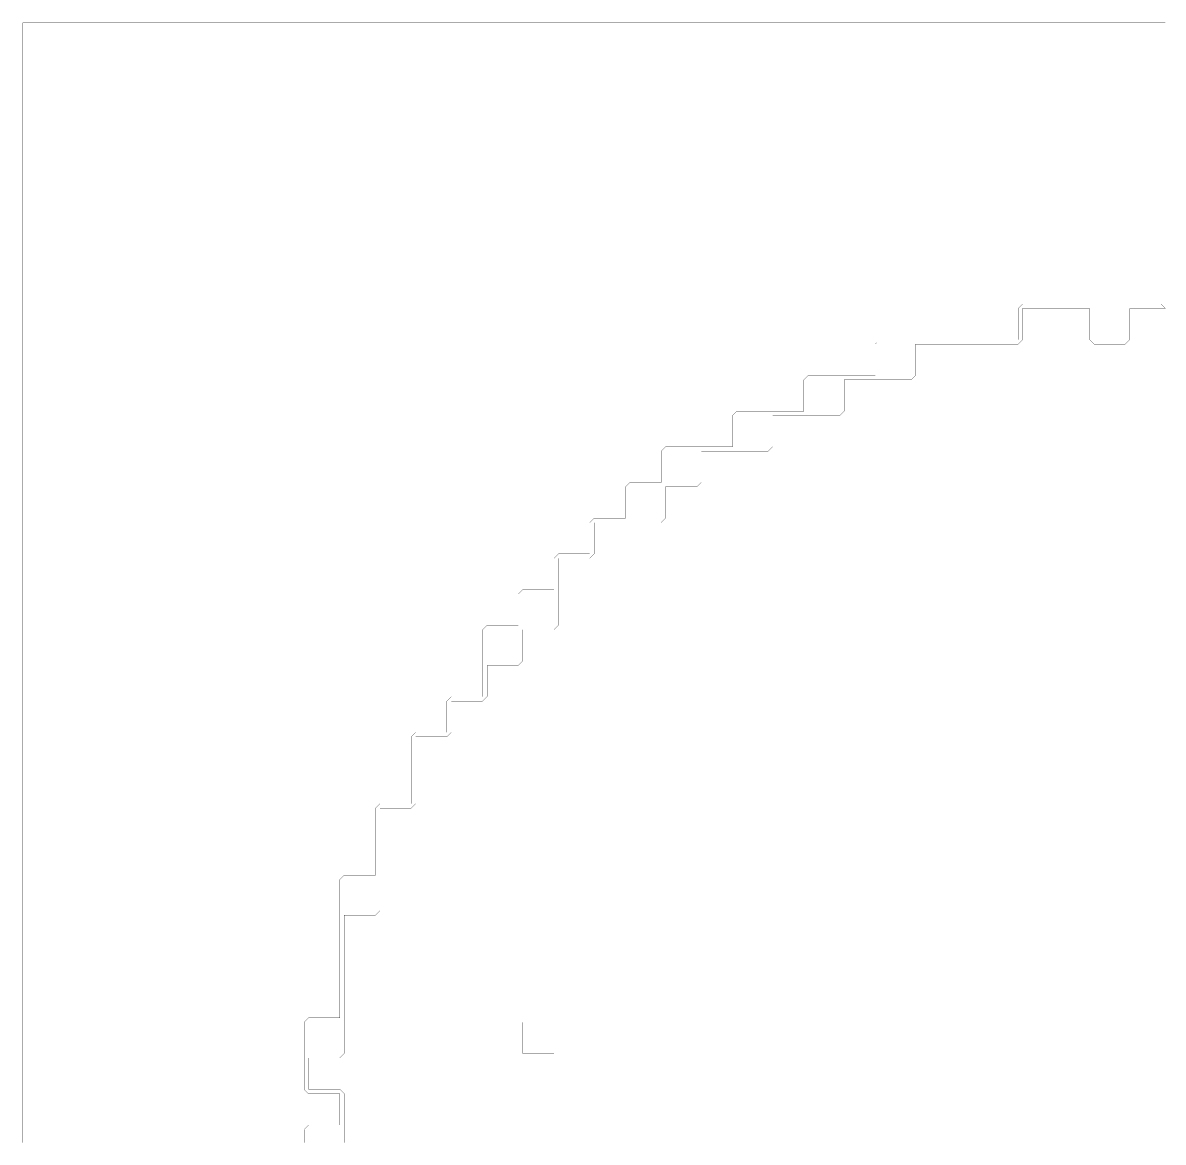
# Model space of a CAD drawing. Header units: metres. Extents: x 0 to 4990, y -4990 to 0.
# Drawn here: x 0 to 2495, y -2450 to 0 of the extents above; entities that cross this region are included whole.
import ezdxf

# ---------------------------------------------------------------- set-up
doc = ezdxf.new("R2010")
doc.units = ezdxf.units.M
doc.layers.add('conductor', color=1, linetype='Continuous')
doc.layers.add('substrate', color=5, linetype='Continuous')

msp = doc.modelspace()

# ---------------------------------------------------------------- linework, layer by layer
at = {"layer": 'conductor', "const_width": 0.5}
msp.add_lwpolyline([(2500, -625), (2490.234375, -625), (2480.46875, -625), (2470.703125, -625), (2460.9375, -625), (2451.171875, -625), (2441.40625, -625), (2431.640625, -625), (2421.875, -625), (2421.875, -634.765625), (2421.875, -644.53125), (2421.875, -654.296875), (2421.875, -664.0625), (2421.875, -673.828125), (2421.875, -683.59375), (2421.875, -693.359375), (2412.109375, -703.125), (2402.34375, -703.125), (2392.578125, -703.125), (2382.8125, -703.125), (2373.046875, -703.125), (2363.28125, -703.125), (2353.515625, -703.125), (2343.75, -703.125), (2333.984375, -693.359375), (2333.984375, -683.59375), (2333.984375, -673.828125), (2333.984375, -664.0625), (2333.984375, -654.296875), (2333.984375, -644.53125), (2333.984375, -634.765625), (2333.984375, -625), (2324.21875, -625), (2314.453125, -625), (2304.6875, -625), (2294.921875, -625), (2285.15625, -625), (2275.390625, -625), (2265.625, -625), (2255.859375, -625), (2246.09375, -625), (2236.328125, -625), (2226.5625, -625), (2216.796875, -625), (2207.03125, -625), (2197.265625, -625), (2187.5, -625), (2187.5, -634.765625), (2187.5, -644.53125), (2187.5, -654.296875), (2187.5, -664.0625), (2187.5, -673.828125), (2187.5, -683.59375), (2187.5, -693.359375), (2177.734375, -703.125), (2167.96875, -703.125), (2158.203125, -703.125), (2148.4375, -703.125), (2138.671875, -703.125), (2128.90625, -703.125), (2119.140625, -703.125), (2109.375, -703.125), (2099.609375, -703.125), (2089.84375, -703.125), (2080.078125, -703.125), (2070.3125, -703.125), (2060.546875, -703.125), (2050.78125, -703.125), (2041.015625, -703.125), (2031.25, -703.125), (2021.484375, -703.125), (2011.71875, -703.125), (2001.953125, -703.125), (1992.1875, -703.125), (1982.421875, -703.125), (1972.65625, -703.125), (1962.890625, -703.125), (1953.125, -703.125), (1953.125, -712.890625), (1953.125, -722.65625), (1953.125, -732.421875), (1953.125, -742.1875), (1953.125, -751.953125), (1953.125, -761.71875), (1953.125, -771.484375), (1943.359375, -781.25), (1933.59375, -781.25), (1923.828125, -781.25), (1914.0625, -781.25), (1904.296875, -781.25), (1894.53125, -781.25), (1884.765625, -781.25), (1875, -781.25), (1865.234375, -781.25), (1855.46875, -781.25), (1845.703125, -781.25), (1835.9375, -781.25), (1826.171875, -781.25), (1816.40625, -781.25), (1806.640625, -781.25), (1796.875, -781.25), (1796.875, -791.015625), (1796.875, -800.78125), (1796.875, -810.546875), (1796.875, -820.3125), (1796.875, -830.078125), (1796.875, -839.84375), (1796.875, -849.609375), (1787.109375, -859.375), (1777.34375, -859.375), (1767.578125, -859.375), (1757.8125, -859.375), (1748.046875, -859.375), (1738.28125, -859.375), (1728.515625, -859.375), (1718.75, -859.375), (1708.984375, -859.375), (1699.21875, -859.375), (1689.453125, -859.375), (1679.6875, -859.375), (1669.921875, -859.375), (1660.15625, -859.375), (1650.390625, -859.375), (1640.625, -859.375), (1640.625, -869.140625), (1640.625, -878.90625), (1640.625, -888.671875), (1640.625, -898.4375), (1640.625, -908.203125), (1640.625, -917.96875), (1640.625, -927.734375), (1630.859375, -937.5), (1621.09375, -937.5), (1611.328125, -937.5), (1601.5625, -937.5), (1591.796875, -937.5), (1582.03125, -937.5), (1572.265625, -937.5), (1562.5, -937.5), (1552.734375, -937.5), (1542.96875, -937.5), (1533.203125, -937.5), (1523.4375, -937.5), (1513.671875, -937.5), (1503.90625, -937.5), (1494.140625, -937.5), (1484.375, -937.5), (1484.375, -947.265625), (1484.375, -957.03125), (1484.375, -966.796875), (1484.375, -976.5625), (1484.375, -986.328125), (1484.375, -996.09375), (1484.375, -1005.859375), (1474.609375, -1015.625), (1464.84375, -1015.625), (1455.078125, -1015.625), (1445.3125, -1015.625), (1435.546875, -1015.625), (1425.78125, -1015.625), (1416.015625, -1015.625), (1406.25, -1015.625), (1406.25, -1025.390625), (1406.25, -1035.15625), (1406.25, -1044.921875), (1406.25, -1054.6875), (1406.25, -1064.453125), (1406.25, -1074.21875), (1406.25, -1083.984375), (1396.484375, -1093.75), (1386.71875, -1093.75), (1376.953125, -1093.75), (1367.1875, -1093.75), (1357.421875, -1093.75), (1347.65625, -1093.75), (1337.890625, -1093.75), (1328.125, -1093.75), (1318.359375, -1093.75), (1308.59375, -1093.75), (1298.828125, -1093.75), (1289.0625, -1093.75), (1279.296875, -1093.75), (1269.53125, -1093.75), (1259.765625, -1093.75), (1250, -1093.75), (1250, -1103.515625), (1250, -1113.28125), (1250, -1123.046875), (1250, -1132.8125), (1250, -1142.578125), (1250, -1152.34375), (1250, -1162.109375), (1240.234375, -1171.875), (1230.46875, -1171.875), (1220.703125, -1171.875), (1210.9375, -1171.875), (1201.171875, -1171.875), (1191.40625, -1171.875), (1181.640625, -1171.875), (1171.875, -1171.875), (1171.875, -1181.640625), (1171.875, -1191.40625), (1171.875, -1201.171875), (1171.875, -1210.9375), (1171.875, -1220.703125), (1171.875, -1230.46875), (1171.875, -1240.234375), (1171.875, -1250), (1171.875, -1259.765625), (1171.875, -1269.53125), (1171.875, -1279.296875), (1171.875, -1289.0625), (1171.875, -1298.828125), (1171.875, -1308.59375), (1171.875, -1318.359375), (1162.109375, -1328.125), (1152.34375, -1328.125), (1142.578125, -1328.125), (1132.8125, -1328.125), (1123.046875, -1328.125), (1113.28125, -1328.125), (1103.515625, -1328.125), (1093.75, -1328.125), (1093.75, -1337.890625), (1093.75, -1347.65625), (1093.75, -1357.421875), (1093.75, -1367.1875), (1093.75, -1376.953125), (1093.75, -1386.71875), (1093.75, -1396.484375), (1083.984375, -1406.25), (1074.21875, -1406.25), (1064.453125, -1406.25), (1054.6875, -1406.25), (1044.921875, -1406.25), (1035.15625, -1406.25), (1025.390625, -1406.25), (1015.625, -1406.25), (1015.625, -1416.015625), (1015.625, -1425.78125), (1015.625, -1435.546875), (1015.625, -1445.3125), (1015.625, -1455.078125), (1015.625, -1464.84375), (1015.625, -1474.609375), (1005.859375, -1484.375), (996.09375, -1484.375), (986.328125, -1484.375), (976.5625, -1484.375), (966.796875, -1484.375), (957.03125, -1484.375), (947.265625, -1484.375), (937.5, -1484.375), (937.5, -1494.140625), (937.5, -1503.90625), (937.5, -1513.671875), (937.5, -1523.4375), (937.5, -1533.203125), (937.5, -1542.96875), (937.5, -1552.734375), (927.734375, -1562.5), (917.96875, -1562.5), (908.203125, -1562.5), (898.4375, -1562.5), (888.671875, -1562.5), (878.90625, -1562.5), (869.140625, -1562.5), (859.375, -1562.5), (859.375, -1572.265625), (859.375, -1582.03125), (859.375, -1591.796875), (859.375, -1601.5625), (859.375, -1611.328125), (859.375, -1621.09375), (859.375, -1630.859375), (859.375, -1640.625), (859.375, -1650.390625), (859.375, -1660.15625), (859.375, -1669.921875), (859.375, -1679.6875), (859.375, -1689.453125), (859.375, -1699.21875), (859.375, -1708.984375), (849.609375, -1718.75), (839.84375, -1718.75), (830.078125, -1718.75), (820.3125, -1718.75), (810.546875, -1718.75), (800.78125, -1718.75), (791.015625, -1718.75), (781.25, -1718.75), (781.25, -1728.515625), (781.25, -1738.28125), (781.25, -1748.046875), (781.25, -1757.8125), (781.25, -1767.578125), (781.25, -1777.34375), (781.25, -1787.109375), (781.25, -1796.875), (781.25, -1806.640625), (781.25, -1816.40625), (781.25, -1826.171875), (781.25, -1835.9375), (781.25, -1845.703125), (781.25, -1855.46875), (781.25, -1865.234375), (781.25, -1875), (781.25, -1884.765625), (781.25, -1894.53125), (781.25, -1904.296875), (781.25, -1914.0625), (781.25, -1923.828125), (781.25, -1933.59375), (781.25, -1943.359375), (771.484375, -1953.125), (761.71875, -1953.125), (751.953125, -1953.125), (742.1875, -1953.125), (732.421875, -1953.125), (722.65625, -1953.125), (712.890625, -1953.125), (703.125, -1953.125), (703.125, -1962.890625), (703.125, -1972.65625), (703.125, -1982.421875), (703.125, -1992.1875), (703.125, -2001.953125), (703.125, -2011.71875), (703.125, -2021.484375), (703.125, -2031.25), (703.125, -2041.015625), (703.125, -2050.78125), (703.125, -2060.546875), (703.125, -2070.3125), (703.125, -2080.078125), (703.125, -2089.84375), (703.125, -2099.609375), (703.125, -2109.375), (703.125, -2119.140625), (703.125, -2128.90625), (703.125, -2138.671875), (703.125, -2148.4375), (703.125, -2158.203125), (703.125, -2167.96875), (703.125, -2177.734375), (703.125, -2187.5), (703.125, -2197.265625), (703.125, -2207.03125), (703.125, -2216.796875), (703.125, -2226.5625), (703.125, -2236.328125), (703.125, -2246.09375), (703.125, -2255.859375), (693.359375, -2265.625), (683.59375, -2265.625), (673.828125, -2265.625), (664.0625, -2265.625), (654.296875, -2265.625), (644.53125, -2265.625), (634.765625, -2265.625), (625, -2265.625), (625, -2275.390625), (625, -2285.15625), (625, -2294.921875), (625, -2304.6875), (625, -2314.453125), (625, -2324.21875), (625, -2333.984375), (634.765625, -2333.984375), (644.53125, -2333.984375), (654.296875, -2333.984375), (664.0625, -2333.984375), (673.828125, -2333.984375), (683.59375, -2333.984375), (693.359375, -2333.984375), (703.125, -2343.75), (703.125, -2353.515625), (703.125, -2363.28125), (703.125, -2373.046875), (703.125, -2382.8125), (703.125, -2392.578125), (703.125, -2402.34375), (703.125, -2412.109375), (703.125, -2421.875), (703.125, -2431.640625), (703.125, -2441.40625), (703.125, -2451.171875)], dxfattribs=at)
at = {"layer": 'substrate', "const_width": 0.5}
for points in [[(2500, 0), (2490.234375, 0), (2480.46875, 0), (2470.703125, 0), (2460.9375, 0), (2451.171875, 0), (2441.40625, 0), (2431.640625, 0), (2421.875, 0), (2412.109375, 0), (2402.34375, 0), (2392.578125, 0), (2382.8125, 0), (2373.046875, 0), (2363.28125, 0), (2353.515625, 0), (2343.75, 0), (2333.984375, 0), (2324.21875, 0), (2314.453125, 0), (2304.6875, 0), (2294.921875, 0), (2285.15625, 0), (2275.390625, 0), (2265.625, 0), (2255.859375, 0), (2246.09375, 0), (2236.328125, 0), (2226.5625, 0), (2216.796875, 0), (2207.03125, 0), (2197.265625, 0), (2187.5, 0), (2177.734375, 0), (2167.96875, 0), (2158.203125, 0), (2148.4375, 0), (2138.671875, 0), (2128.90625, 0), (2119.140625, 0), (2109.375, 0), (2099.609375, 0), (2089.84375, 0), (2080.078125, 0), (2070.3125, 0), (2060.546875, 0), (2050.78125, 0), (2041.015625, 0), (2031.25, 0), (2021.484375, 0), (2011.71875, 0), (2001.953125, 0), (1992.1875, 0), (1982.421875, 0), (1972.65625, 0), (1962.890625, 0), (1953.125, 0), (1943.359375, 0), (1933.59375, 0), (1923.828125, 0), (1914.0625, 0), (1904.296875, 0), (1894.53125, 0), (1884.765625, 0), (1875, 0), (1865.234375, 0), (1855.46875, 0), (1845.703125, 0), (1835.9375, 0), (1826.171875, 0), (1816.40625, 0), (1806.640625, 0), (1796.875, 0), (1787.109375, 0), (1777.34375, 0), (1767.578125, 0), (1757.8125, 0), (1748.046875, 0), (1738.28125, 0), (1728.515625, 0), (1718.75, 0), (1708.984375, 0), (1699.21875, 0), (1689.453125, 0), (1679.6875, 0), (1669.921875, 0), (1660.15625, 0), (1650.390625, 0), (1640.625, 0), (1630.859375, 0), (1621.09375, 0), (1611.328125, 0), (1601.5625, 0), (1591.796875, 0), (1582.03125, 0), (1572.265625, 0), (1562.5, 0), (1552.734375, 0), (1542.96875, 0), (1533.203125, 0), (1523.4375, 0), (1513.671875, 0), (1503.90625, 0), (1494.140625, 0), (1484.375, 0), (1474.609375, 0), (1464.84375, 0), (1455.078125, 0), (1445.3125, 0), (1435.546875, 0), (1425.78125, 0), (1416.015625, 0), (1406.25, 0), (1396.484375, 0), (1386.71875, 0), (1376.953125, 0), (1367.1875, 0), (1357.421875, 0), (1347.65625, 0), (1337.890625, 0), (1328.125, 0), (1318.359375, 0), (1308.59375, 0), (1298.828125, 0), (1289.0625, 0), (1279.296875, 0), (1269.53125, 0), (1259.765625, 0), (1250, 0), (1240.234375, 0), (1230.46875, 0), (1220.703125, 0), (1210.9375, 0), (1201.171875, 0), (1191.40625, 0), (1181.640625, 0), (1171.875, 0), (1162.109375, 0), (1152.34375, 0), (1142.578125, 0), (1132.8125, 0), (1123.046875, 0), (1113.28125, 0), (1103.515625, 0), (1093.75, 0), (1083.984375, 0), (1074.21875, 0), (1064.453125, 0), (1054.6875, 0), (1044.921875, 0), (1035.15625, 0), (1025.390625, 0), (1015.625, 0), (1005.859375, 0), (996.09375, 0), (986.328125, 0), (976.5625, 0), (966.796875, 0), (957.03125, 0), (947.265625, 0), (937.5, 0), (927.734375, 0), (917.96875, 0), (908.203125, 0), (898.4375, 0), (888.671875, 0), (878.90625, 0), (869.140625, 0), (859.375, 0), (849.609375, 0), (839.84375, 0), (830.078125, 0), (820.3125, 0), (810.546875, 0), (800.78125, 0), (791.015625, 0), (781.25, 0), (771.484375, 0), (761.71875, 0), (751.953125, 0), (742.1875, 0), (732.421875, 0), (722.65625, 0), (712.890625, 0), (703.125, 0), (693.359375, 0), (683.59375, 0), (673.828125, 0), (664.0625, 0), (654.296875, 0), (644.53125, 0), (634.765625, 0), (625, 0), (615.234375, 0), (605.46875, 0), (595.703125, 0), (585.9375, 0), (576.171875, 0), (566.40625, 0), (556.640625, 0), (546.875, 0), (537.109375, 0), (527.34375, 0), (517.578125, 0), (507.8125, 0), (498.046875, 0), (488.28125, 0), (478.515625, 0), (468.75, 0), (458.984375, 0), (449.21875, 0), (439.453125, 0), (429.6875, 0), (419.921875, 0), (410.15625, 0), (400.390625, 0), (390.625, 0), (380.859375, 0), (371.09375, 0), (361.328125, 0), (351.5625, 0), (341.796875, 0), (332.03125, 0), (322.265625, 0), (312.5, 0), (302.734375, 0), (292.96875, 0), (283.203125, 0), (273.4375, 0), (263.671875, 0), (253.90625, 0), (244.140625, 0), (234.375, 0), (224.609375, 0), (214.84375, 0), (205.078125, 0), (195.3125, 0), (185.546875, 0), (175.78125, 0), (166.015625, 0), (156.25, 0), (146.484375, 0), (136.71875, 0), (126.953125, 0), (117.1875, 0), (107.421875, 0), (97.65625, 0), (87.890625, 0), (78.125, 0), (68.359375, 0), (58.59375, 0), (48.828125, 0), (39.0625, 0), (29.296875, 0), (19.53125, 0), (9.765625, 0), (0, 0), (0, -9.765625), (0, -19.53125), (0, -29.296875), (0, -39.0625), (0, -48.828125), (0, -58.59375), (0, -68.359375), (0, -78.125), (0, -87.890625), (0, -97.65625), (0, -107.421875), (0, -117.1875), (0, -126.953125), (0, -136.71875), (0, -146.484375), (0, -156.25), (0, -166.015625), (0, -175.78125), (0, -185.546875), (0, -195.3125), (0, -205.078125), (0, -214.84375), (0, -224.609375), (0, -234.375), (0, -244.140625), (0, -253.90625), (0, -263.671875), (0, -273.4375), (0, -283.203125), (0, -292.96875), (0, -302.734375), (0, -312.5), (0, -322.265625), (0, -332.03125), (0, -341.796875), (0, -351.5625), (0, -361.328125), (0, -371.09375), (0, -380.859375), (0, -390.625), (0, -400.390625), (0, -410.15625), (0, -419.921875), (0, -429.6875), (0, -439.453125), (0, -449.21875), (0, -458.984375), (0, -468.75), (0, -478.515625), (0, -488.28125), (0, -498.046875), (0, -507.8125), (0, -517.578125), (0, -527.34375), (0, -537.109375), (0, -546.875), (0, -556.640625), (0, -566.40625), (0, -576.171875), (0, -585.9375), (0, -595.703125), (0, -605.46875), (0, -615.234375), (0, -625), (0, -634.765625), (0, -644.53125), (0, -654.296875), (0, -664.0625), (0, -673.828125), (0, -683.59375), (0, -693.359375), (0, -703.125), (0, -712.890625), (0, -722.65625), (0, -732.421875), (0, -742.1875), (0, -751.953125), (0, -761.71875), (0, -771.484375), (0, -781.25), (0, -791.015625), (0, -800.78125), (0, -810.546875), (0, -820.3125), (0, -830.078125), (0, -839.84375), (0, -849.609375), (0, -859.375), (0, -869.140625), (0, -878.90625), (0, -888.671875), (0, -898.4375), (0, -908.203125), (0, -917.96875), (0, -927.734375), (0, -937.5), (0, -947.265625), (0, -957.03125), (0, -966.796875), (0, -976.5625), (0, -986.328125), (0, -996.09375), (0, -1005.859375), (0, -1015.625), (0, -1025.390625), (0, -1035.15625), (0, -1044.921875), (0, -1054.6875), (0, -1064.453125), (0, -1074.21875), (0, -1083.984375), (0, -1093.75), (0, -1103.515625), (0, -1113.28125), (0, -1123.046875), (0, -1132.8125), (0, -1142.578125), (0, -1152.34375), (0, -1162.109375), (0, -1171.875), (0, -1181.640625), (0, -1191.40625), (0, -1201.171875), (0, -1210.9375), (0, -1220.703125), (0, -1230.46875), (0, -1240.234375), (0, -1250), (0, -1259.765625), (0, -1269.53125), (0, -1279.296875), (0, -1289.0625), (0, -1298.828125), (0, -1308.59375), (0, -1318.359375), (0, -1328.125), (0, -1337.890625), (0, -1347.65625), (0, -1357.421875), (0, -1367.1875), (0, -1376.953125), (0, -1386.71875), (0, -1396.484375), (0, -1406.25), (0, -1416.015625), (0, -1425.78125), (0, -1435.546875), (0, -1445.3125), (0, -1455.078125), (0, -1464.84375), (0, -1474.609375), (0, -1484.375), (0, -1494.140625), (0, -1503.90625), (0, -1513.671875), (0, -1523.4375), (0, -1533.203125), (0, -1542.96875), (0, -1552.734375), (0, -1562.5), (0, -1572.265625), (0, -1582.03125), (0, -1591.796875), (0, -1601.5625), (0, -1611.328125), (0, -1621.09375), (0, -1630.859375), (0, -1640.625), (0, -1650.390625), (0, -1660.15625), (0, -1669.921875), (0, -1679.6875), (0, -1689.453125), (0, -1699.21875), (0, -1708.984375), (0, -1718.75), (0, -1728.515625), (0, -1738.28125), (0, -1748.046875), (0, -1757.8125), (0, -1767.578125), (0, -1777.34375), (0, -1787.109375), (0, -1796.875), (0, -1806.640625), (0, -1816.40625), (0, -1826.171875), (0, -1835.9375), (0, -1845.703125), (0, -1855.46875), (0, -1865.234375), (0, -1875), (0, -1884.765625), (0, -1894.53125), (0, -1904.296875), (0, -1914.0625), (0, -1923.828125), (0, -1933.59375), (0, -1943.359375), (0, -1953.125), (0, -1962.890625), (0, -1972.65625), (0, -1982.421875), (0, -1992.1875), (0, -2001.953125), (0, -2011.71875), (0, -2021.484375), (0, -2031.25), (0, -2041.015625), (0, -2050.78125), (0, -2060.546875), (0, -2070.3125), (0, -2080.078125), (0, -2089.84375), (0, -2099.609375), (0, -2109.375), (0, -2119.140625), (0, -2128.90625), (0, -2138.671875), (0, -2148.4375), (0, -2158.203125), (0, -2167.96875), (0, -2177.734375), (0, -2187.5), (0, -2197.265625), (0, -2207.03125), (0, -2216.796875), (0, -2226.5625), (0, -2236.328125), (0, -2246.09375), (0, -2255.859375), (0, -2265.625), (0, -2275.390625), (0, -2285.15625), (0, -2294.921875), (0, -2304.6875), (0, -2314.453125), (0, -2324.21875), (0, -2333.984375), (0, -2343.75), (0, -2353.515625), (0, -2363.28125), (0, -2373.046875), (0, -2382.8125), (0, -2392.578125), (0, -2402.34375), (0, -2412.109375), (0, -2421.875), (0, -2431.640625), (0, -2441.40625), (0, -2451.171875)], [(615.234375, -2451.171875), (615.234375, -2441.40625), (615.234375, -2431.640625), (615.234375, -2421.875), (625, -2412.109375), (634.765625, -2412.109375), (644.53125, -2412.109375), (654.296875, -2412.109375), (664.0625, -2412.109375), (673.828125, -2412.109375), (683.59375, -2412.109375), (693.359375, -2412.109375), (693.359375, -2402.34375), (693.359375, -2392.578125), (693.359375, -2382.8125), (693.359375, -2373.046875), (693.359375, -2363.28125), (693.359375, -2353.515625), (693.359375, -2343.75), (683.59375, -2343.75), (673.828125, -2343.75), (664.0625, -2343.75), (654.296875, -2343.75), (644.53125, -2343.75), (634.765625, -2343.75), (625, -2343.75), (615.234375, -2333.984375), (615.234375, -2324.21875), (615.234375, -2314.453125), (615.234375, -2304.6875), (615.234375, -2294.921875), (615.234375, -2285.15625), (615.234375, -2275.390625), (615.234375, -2265.625), (615.234375, -2255.859375), (615.234375, -2246.09375), (615.234375, -2236.328125), (615.234375, -2226.5625), (615.234375, -2216.796875), (615.234375, -2207.03125), (615.234375, -2197.265625), (615.234375, -2187.5), (625, -2177.734375), (634.765625, -2177.734375), (644.53125, -2177.734375), (654.296875, -2177.734375), (664.0625, -2177.734375), (673.828125, -2177.734375), (683.59375, -2177.734375), (693.359375, -2177.734375), (693.359375, -2167.96875), (693.359375, -2158.203125), (693.359375, -2148.4375), (693.359375, -2138.671875), (693.359375, -2128.90625), (693.359375, -2119.140625), (693.359375, -2109.375), (693.359375, -2099.609375), (693.359375, -2089.84375), (693.359375, -2080.078125), (693.359375, -2070.3125), (693.359375, -2060.546875), (693.359375, -2050.78125), (693.359375, -2041.015625), (693.359375, -2031.25), (693.359375, -2021.484375), (693.359375, -2011.71875), (693.359375, -2001.953125), (693.359375, -1992.1875), (693.359375, -1982.421875), (693.359375, -1972.65625), (693.359375, -1962.890625), (693.359375, -1953.125), (693.359375, -1943.359375), (693.359375, -1933.59375), (693.359375, -1923.828125), (693.359375, -1914.0625), (693.359375, -1904.296875), (693.359375, -1894.53125), (693.359375, -1884.765625), (693.359375, -1875), (703.125, -1865.234375), (712.890625, -1865.234375), (722.65625, -1865.234375), (732.421875, -1865.234375), (742.1875, -1865.234375), (751.953125, -1865.234375), (761.71875, -1865.234375), (771.484375, -1865.234375), (771.484375, -1855.46875), (771.484375, -1845.703125), (771.484375, -1835.9375), (771.484375, -1826.171875), (771.484375, -1816.40625), (771.484375, -1806.640625), (771.484375, -1796.875), (771.484375, -1787.109375), (771.484375, -1777.34375), (771.484375, -1767.578125), (771.484375, -1757.8125), (771.484375, -1748.046875), (771.484375, -1738.28125), (771.484375, -1728.515625), (771.484375, -1718.75), (781.25, -1708.984375), (791.015625, -1708.984375), (800.78125, -1708.984375), (810.546875, -1708.984375), (820.3125, -1708.984375), (830.078125, -1708.984375), (839.84375, -1708.984375), (849.609375, -1708.984375), (849.609375, -1699.21875), (849.609375, -1689.453125), (849.609375, -1679.6875), (849.609375, -1669.921875), (849.609375, -1660.15625), (849.609375, -1650.390625), (849.609375, -1640.625), (849.609375, -1630.859375), (849.609375, -1621.09375), (849.609375, -1611.328125), (849.609375, -1601.5625), (849.609375, -1591.796875), (849.609375, -1582.03125), (849.609375, -1572.265625), (849.609375, -1562.5), (859.375, -1552.734375), (869.140625, -1552.734375), (878.90625, -1552.734375), (888.671875, -1552.734375), (898.4375, -1552.734375), (908.203125, -1552.734375), (917.96875, -1552.734375), (927.734375, -1552.734375), (927.734375, -1542.96875), (927.734375, -1533.203125), (927.734375, -1523.4375), (927.734375, -1513.671875), (927.734375, -1503.90625), (927.734375, -1494.140625), (927.734375, -1484.375), (937.5, -1474.609375), (947.265625, -1474.609375), (957.03125, -1474.609375), (966.796875, -1474.609375), (976.5625, -1474.609375), (986.328125, -1474.609375), (996.09375, -1474.609375), (1005.859375, -1474.609375), (1005.859375, -1464.84375), (1005.859375, -1455.078125), (1005.859375, -1445.3125), (1005.859375, -1435.546875), (1005.859375, -1425.78125), (1005.859375, -1416.015625), (1005.859375, -1406.25), (1005.859375, -1396.484375), (1005.859375, -1386.71875), (1005.859375, -1376.953125), (1005.859375, -1367.1875), (1005.859375, -1357.421875), (1005.859375, -1347.65625), (1005.859375, -1337.890625), (1005.859375, -1328.125), (1015.625, -1318.359375), (1025.390625, -1318.359375), (1035.15625, -1318.359375), (1044.921875, -1318.359375), (1054.6875, -1318.359375), (1064.453125, -1318.359375), (1074.21875, -1318.359375), (1083.984375, -1318.359375), (1083.984375, -1308.59375), (1083.984375, -1298.828125), (1083.984375, -1289.0625), (1083.984375, -1279.296875), (1083.984375, -1269.53125), (1083.984375, -1259.765625), (1083.984375, -1250), (1093.75, -1240.234375), (1103.515625, -1240.234375), (1113.28125, -1240.234375), (1123.046875, -1240.234375), (1132.8125, -1240.234375), (1142.578125, -1240.234375), (1152.34375, -1240.234375), (1162.109375, -1240.234375), (1162.109375, -1230.46875), (1162.109375, -1220.703125), (1162.109375, -1210.9375), (1162.109375, -1201.171875), (1162.109375, -1191.40625), (1162.109375, -1181.640625), (1162.109375, -1171.875), (1171.875, -1162.109375), (1181.640625, -1162.109375), (1191.40625, -1162.109375), (1201.171875, -1162.109375), (1210.9375, -1162.109375), (1220.703125, -1162.109375), (1230.46875, -1162.109375), (1240.234375, -1162.109375), (1240.234375, -1152.34375), (1240.234375, -1142.578125), (1240.234375, -1132.8125), (1240.234375, -1123.046875), (1240.234375, -1113.28125), (1240.234375, -1103.515625), (1240.234375, -1093.75), (1250, -1083.984375), (1259.765625, -1083.984375), (1269.53125, -1083.984375), (1279.296875, -1083.984375), (1289.0625, -1083.984375), (1298.828125, -1083.984375), (1308.59375, -1083.984375), (1318.359375, -1083.984375), (1318.359375, -1074.21875), (1318.359375, -1064.453125), (1318.359375, -1054.6875), (1318.359375, -1044.921875), (1318.359375, -1035.15625), (1318.359375, -1025.390625), (1318.359375, -1015.625), (1328.125, -1005.859375), (1337.890625, -1005.859375), (1347.65625, -1005.859375), (1357.421875, -1005.859375), (1367.1875, -1005.859375), (1376.953125, -1005.859375), (1386.71875, -1005.859375), (1396.484375, -1005.859375), (1396.484375, -996.09375), (1396.484375, -986.328125), (1396.484375, -976.5625), (1396.484375, -966.796875), (1396.484375, -957.03125), (1396.484375, -947.265625), (1396.484375, -937.5), (1406.25, -927.734375), (1416.015625, -927.734375), (1425.78125, -927.734375), (1435.546875, -927.734375), (1445.3125, -927.734375), (1455.078125, -927.734375), (1464.84375, -927.734375), (1474.609375, -927.734375), (1484.375, -927.734375), (1494.140625, -927.734375), (1503.90625, -927.734375), (1513.671875, -927.734375), (1523.4375, -927.734375), (1533.203125, -927.734375), (1542.96875, -927.734375), (1552.734375, -927.734375), (1552.734375, -917.96875), (1552.734375, -908.203125), (1552.734375, -898.4375), (1552.734375, -888.671875), (1552.734375, -878.90625), (1552.734375, -869.140625), (1552.734375, -859.375), (1562.5, -849.609375), (1572.265625, -849.609375), (1582.03125, -849.609375), (1591.796875, -849.609375), (1601.5625, -849.609375), (1611.328125, -849.609375), (1621.09375, -849.609375), (1630.859375, -849.609375), (1640.625, -849.609375), (1650.390625, -849.609375), (1660.15625, -849.609375), (1669.921875, -849.609375), (1679.6875, -849.609375), (1689.453125, -849.609375), (1699.21875, -849.609375), (1708.984375, -849.609375), (1708.984375, -839.84375), (1708.984375, -830.078125), (1708.984375, -820.3125), (1708.984375, -810.546875), (1708.984375, -800.78125), (1708.984375, -791.015625), (1708.984375, -781.25), (1718.75, -771.484375), (1728.515625, -771.484375), (1738.28125, -771.484375), (1748.046875, -771.484375), (1757.8125, -771.484375), (1767.578125, -771.484375), (1777.34375, -771.484375), (1787.109375, -771.484375), (1796.875, -771.484375), (1806.640625, -771.484375), (1816.40625, -771.484375), (1826.171875, -771.484375), (1835.9375, -771.484375), (1845.703125, -771.484375), (1855.46875, -771.484375), (1865.234375, -771.484375), (1865.234375, -761.71875), (1865.234375, -751.953125), (1865.234375, -742.1875), (1865.234375, -732.421875), (1865.234375, -722.65625), (1865.234375, -712.890625), (1865.234375, -703.125), (1875, -693.359375), (1884.765625, -693.359375), (1894.53125, -693.359375), (1904.296875, -693.359375), (1914.0625, -693.359375), (1923.828125, -693.359375), (1933.59375, -693.359375), (1943.359375, -693.359375), (1953.125, -693.359375), (1962.890625, -693.359375), (1972.65625, -693.359375), (1982.421875, -693.359375), (1992.1875, -693.359375), (2001.953125, -693.359375), (2011.71875, -693.359375), (2021.484375, -693.359375), (2031.25, -693.359375), (2041.015625, -693.359375), (2050.78125, -693.359375), (2060.546875, -693.359375), (2070.3125, -693.359375), (2080.078125, -693.359375), (2089.84375, -693.359375), (2099.609375, -693.359375), (2109.375, -693.359375), (2119.140625, -693.359375), (2128.90625, -693.359375), (2138.671875, -693.359375), (2148.4375, -693.359375), (2158.203125, -693.359375), (2167.96875, -693.359375), (2177.734375, -693.359375), (2177.734375, -683.59375), (2177.734375, -673.828125), (2177.734375, -664.0625), (2177.734375, -654.296875), (2177.734375, -644.53125), (2177.734375, -634.765625), (2177.734375, -625), (2187.5, -615.234375), (2197.265625, -615.234375), (2207.03125, -615.234375), (2216.796875, -615.234375), (2226.5625, -615.234375), (2236.328125, -615.234375), (2246.09375, -615.234375), (2255.859375, -615.234375), (2265.625, -615.234375), (2275.390625, -615.234375), (2285.15625, -615.234375), (2294.921875, -615.234375), (2304.6875, -615.234375), (2314.453125, -615.234375), (2324.21875, -615.234375), (2333.984375, -615.234375), (2343.75, -615.234375), (2353.515625, -615.234375), (2363.28125, -615.234375), (2373.046875, -615.234375), (2382.8125, -615.234375), (2392.578125, -615.234375), (2402.34375, -615.234375), (2412.109375, -615.234375), (2421.875, -615.234375), (2431.640625, -615.234375), (2441.40625, -615.234375), (2451.171875, -615.234375), (2460.9375, -615.234375), (2470.703125, -615.234375), (2480.46875, -615.234375), (2490.234375, -615.234375), (2500, -625)]]:
    msp.add_lwpolyline(points, dxfattribs=at)
msp.add_lwpolyline([(1093.75, -2187.5), (1093.75, -2197.265625), (1093.75, -2207.03125), (1093.75, -2216.796875), (1093.75, -2226.5625), (1093.75, -2236.328125), (1093.75, -2246.09375), (1093.75, -2255.859375), (1103.515625, -2255.859375), (1113.28125, -2255.859375), (1123.046875, -2255.859375), (1132.8125, -2255.859375), (1142.578125, -2255.859375), (1152.34375, -2255.859375), (1162.109375, -2255.859375), (1162.109375, -2246.09375), (1162.109375, -2236.328125), (1162.109375, -2226.5625), (1162.109375, -2216.796875), (1162.109375, -2207.03125), (1162.109375, -2197.265625), (1162.109375, -2187.5), (1152.34375, -2187.5), (1142.578125, -2187.5), (1132.8125, -2187.5), (1123.046875, -2187.5), (1113.28125, -2187.5), (1103.515625, -2187.5)], close=True, dxfattribs=at)

doc.saveas('drawing.dxf')
